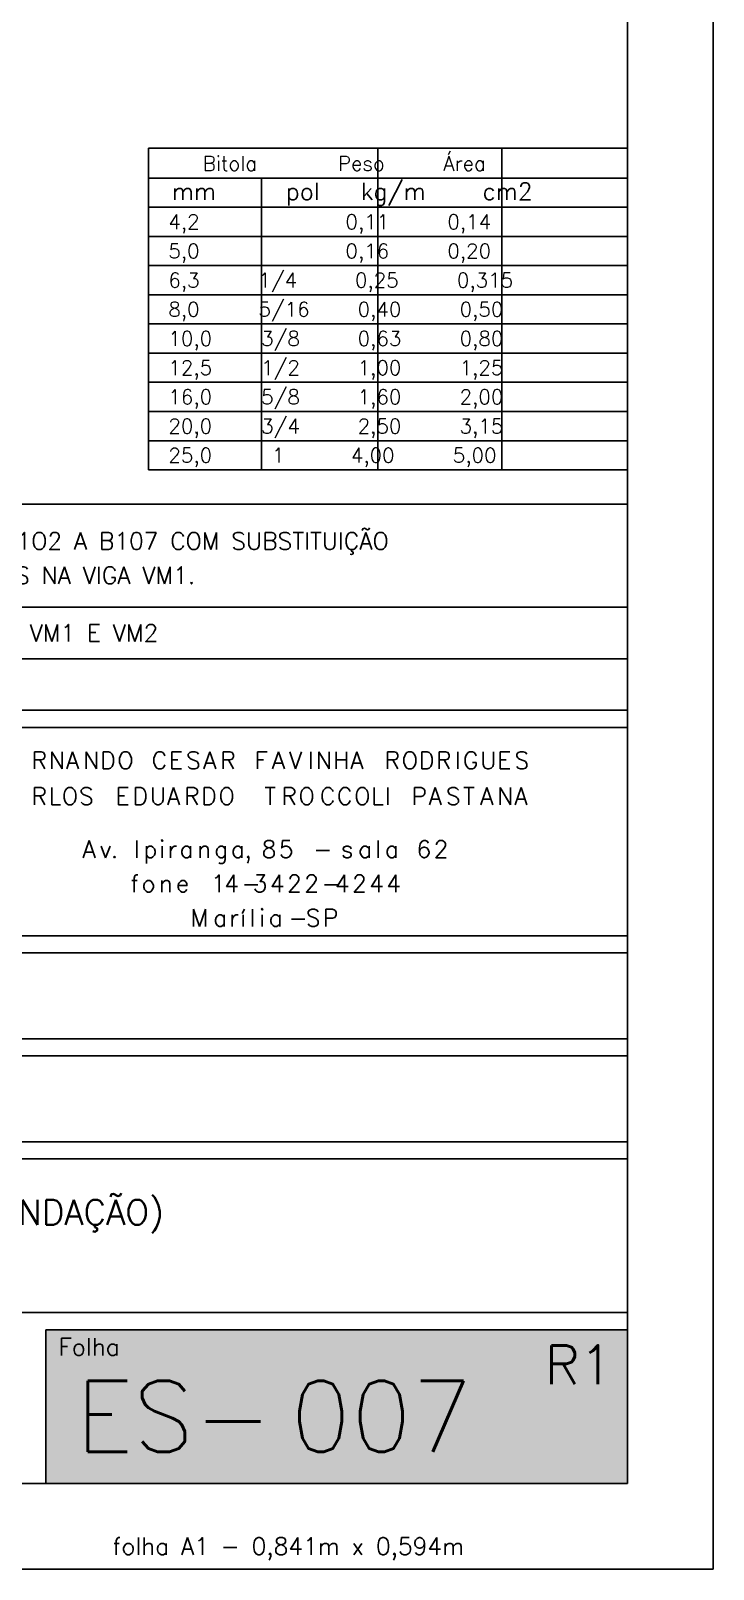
# Model space of a CAD drawing. Extents: x 0 to 84.1, y 0 to 59.4.
# Drawn here: x 76.15 to 84.1, y 0 to 17.92 of the extents above; entities that cross this region are included whole.
import ezdxf

# ---------------------------------------------------------------- set-up
doc = ezdxf.new("R2010")
doc.units = 0
doc.header["$MEASUREMENT"] = 0
for name, color, linetype in [('2', 2, 'CONTINUOUS'), ('26', 3, 'CONTINUOUS'), ('3', 3, 'CONTINUOUS'), ('32', 7, 'CONTINUOUS'), ('4', 4, 'CONTINUOUS')]:
    doc.layers.add(name, color=color, linetype=linetype)
doc.styles.get("Standard").update_dxf_attribs({"font": 'ROMANS.SHX'})

msp = doc.modelspace()

# ---------------------------------------------------------------- linework, layer by layer
at = {"layer": '2', "linetype": 'Continuous'}
for p, q in [((84.1, 0), (84.1, 59.4)), ((77.516812, 16.556252), (83.1, 16.556252)), ((77.516812, 16.556252), (77.516812, 12.807896)), ((80.190396, 16.556252), (80.190396, 12.807896)), ((81.637418, 16.556252), (81.637418, 12.807896)), ((83.1, 16.556252), (83.1, 12.807896)), ((77.516812, 16.207896), (83.1, 16.207896)), ((78.836731, 12.807896), (78.836731, 16.207896)), ((77.516812, 15.867896), (83.1, 15.867896)), ((77.516812, 15.527896), (83.1, 15.527896)), ((77.516812, 15.187896), (83.1, 15.187896)), ((77.516812, 14.847896), (83.1, 14.847896)), ((77.516812, 14.507896), (83.1, 14.507896)), ((77.516812, 14.167896), (83.1, 14.167896)), ((77.516812, 13.827896), (83.1, 13.827896)), ((77.516812, 13.487896), (83.1, 13.487896)), ((77.516812, 13.147896), (83.1, 13.147896)), ((77.516812, 12.807896), (83.1, 12.807896)), ((83.1, 12.407896), (65.6, 12.407888)), ((83.1, 11.207914), (65.6, 11.207907)), ((83.1, 10.607908), (65.6, 10.607901)), ((65.6, 10.007925), (83.1, 10.007933)), ((83.1, 9.80792), (65.6, 9.807913)), ((83.1, 7.379951), (65.6, 7.379943)), ((83.1, 7.179951), (67.209955, 7.179943)), ((83.1, 6.179962), (65.6, 6.179955)), ((83.1, 5.979963), (66.609964, 5.979956)), ((83.1, 4.979975), (65.6, 4.979967)), ((83.1, 4.779975), (67.209955, 4.779967)), ((83.1, 2.989987), (65.6, 2.98998)), ((0, 0), (84.1, 0))]:
    msp.add_line(p, q, dxfattribs=at)
for points in [[(77.516812, 16.556252), (77.516812, 15.867896), (83.1, 15.867896), (83.1, 16.556252), (77.516812, 16.556252)], [(83.1, 15.527896), (77.516812, 15.527896), (77.516812, 15.187896), (83.1, 15.187896), (83.1, 15.527896)], [(83.1, 14.847896), (77.516812, 14.847896), (77.516812, 14.507896), (83.1, 14.507896), (83.1, 14.847896)], [(83.1, 14.167896), (77.516812, 14.167896), (77.516812, 13.827896), (83.1, 13.827896), (83.1, 14.167896)], [(83.1, 13.487896), (77.516812, 13.487896), (77.516812, 13.147896), (83.1, 13.147896), (83.1, 13.487896)]]:
    msp.add_lwpolyline(points, dxfattribs=at)
at = {"layer": '3', "linetype": 'Continuous'}
for p, q in [((83.1, 1), (83.1, 58.4)), ((2.499999, 1), (83.1, 1))]:
    msp.add_line(p, q, dxfattribs=at)
msp.add_lwpolyline([(76.320078, 2.789988), (76.320078, 1), (83.1, 1), (83.1, 2.789988), (76.320078, 2.789988)], dxfattribs=at)
for points in [[(76.320078, 2.789988), (76.320078, 1), (83.1, 1)], [(76.320078, 2.789988), (83.1, 1), (83.1, 2.789988)], [(76.320078, 2.789988), (83.1, 2.789988), (76.320078, 2.789988)]]:
    msp.add_solid(points, dxfattribs=at)

# ---------------------------------------------------------------- texts
at = {"layer": '2', "linetype": 'Continuous'}
for s, height, p in [('     Bitola       Peso     Área', 0.17, (77.516812, 16.292896)), ('  mm     pol   kg/m    cm2', 0.2, (77.516812, 15.952896)), ('  4,2             0,11     0,14', 0.17, (77.516812, 15.612896)), ('  5,0             0,16     0,20', 0.17, (77.516812, 15.272896)), ('  6,3     1/4     0,25     0,315', 0.17, (77.516812, 14.932896)), ('  8,0     5/16    0,40     0,50', 0.17, (77.516812, 14.592896)), ('  10,0    3/8     0,63     0,80', 0.17, (77.516812, 14.252896)), ('  12,5    1/2     1,00     1,25', 0.17, (77.516812, 13.912896)), ('  16,0    5/8     1,60     2,00', 0.17, (77.516812, 13.572896)), ('  20,0    3/4     2,50     3,15', 0.17, (77.516812, 13.232896)), ('  25,0     1      4,00     5,00', 0.17, (77.516812, 12.892896)), ('ALTERAÇÃO DOS BLOCOS B1O2 A B107 COM SUBSTITUIÇÃO', 0.2, (72.337544, 11.879091)), ('DE ESTACAS POR TUBULÕES NA VIGA VM1.', 0.2, (72.337544, 11.479091)), ('ALTERAÇÃO DAS VIGAS V10, VM1 E VM2', 0.2, (72.310083, 10.807882)), ('R', 0.2, (76.156207, 9.323591)), ('N', 0.2, (76.356207, 9.323591)), ('A', 0.2, (76.556207, 9.323591)), ('N', 0.2, (76.756207, 9.323591)), ('D', 0.2, (76.956207, 9.323591)), ('O', 0.2, (77.156207, 9.323591)), ('C', 0.2, (77.556207, 9.323591)), ('E', 0.2, (77.756207, 9.323591)), ('S', 0.2, (77.956207, 9.323591)), ('A', 0.2, (78.156207, 9.323591)), ('R', 0.2, (78.356207, 9.323591)), ('F', 0.2, (78.756207, 9.323591)), ('A', 0.2, (78.956207, 9.323591)), ('V', 0.2, (79.156207, 9.323591)), ('I', 0.2, (79.374808, 9.323591)), ('N', 0.2, (79.469965, 9.323591)), ('H', 0.2, (79.669965, 9.323591)), ('A', 0.2, (79.869965, 9.323591)), ('R', 0.2, (80.269965, 9.323591)), ('O', 0.2, (80.469965, 9.323591)), ('D', 0.2, (80.669965, 9.323591)), ('R', 0.2, (80.869965, 9.323591)), ('I', 0.2, (81.088566, 9.323591)), ('G', 0.2, (81.183723, 9.323591)), ('U', 0.2, (81.383723, 9.323591)), ('E', 0.2, (81.583723, 9.323591)), ('S', 0.2, (81.783723, 9.323591)), ('R', 0.2, (76.156207, 8.906526)), ('L', 0.2, (76.356207, 8.906526)), ('O', 0.2, (76.50845, 8.906526)), ('S', 0.2, (76.70845, 8.906526)), ('E', 0.2, (77.134487, 8.906526)), ('D', 0.2, (77.334487, 8.906526)), ('U', 0.2, (77.534487, 8.906526)), ('A', 0.2, (77.734487, 8.906526)), ('R', 0.2, (77.934487, 8.906526)), ('D', 0.2, (78.134487, 8.906526)), ('O', 0.2, (78.334487, 8.906526)), ('T', 0.2, (78.86769, 8.906526)), ('R', 0.2, (79.06769, 8.906526)), ('O', 0.2, (79.26769, 8.906526)), ('C', 0.2, (79.515447, 8.906526)), ('C', 0.2, (79.715447, 8.906526)), ('O', 0.2, (79.915447, 8.906526)), ('L', 0.2, (80.115447, 8.906526)), ('I', 0.2, (80.274985, 8.906526)), ('P', 0.2, (80.583723, 8.906526)), ('A', 0.2, (80.783723, 8.906526)), ('S', 0.2, (80.983723, 8.906526)), ('T', 0.2, (81.183723, 8.906526)), ('A', 0.2, (81.383723, 8.906526)), ('N', 0.2, (81.583723, 8.906526)), ('A', 0.2, (81.783723, 8.906526)), ('A', 0.2, (76.749957, 8.288667)), ('I', 0.2, (77.349957, 8.288667)), ('i', 0.2, (77.641901, 8.288667)), ('8', 0.2, (78.837671, 8.288667)), ('5', 0.2, (79.037671, 8.288667)), ('l', 0.2, (80.160659, 8.288667)), ('6', 0.2, (80.642069, 8.288667)), ('2', 0.2, (80.842069, 8.288667)), ('v', 0.2, (76.949957, 8.288667)), ('.', 0.2, (77.079925, 8.288667)), ('p', 0.2, (77.459234, 8.288667)), ('r', 0.2, (77.741754, 8.288667)), ('a', 0.2, (77.880126, 8.288667)), ('n', 0.2, (78.084983, 8.288667)), ('g', 0.2, (78.284983, 8.288667)), ('a', 0.2, (78.477864, 8.288667)), (',', 0.2, (78.637671, 8.288667)), ('-', 0.2, (79.437671, 8.288667)), ('s', 0.2, (79.760659, 8.288667)), ('a', 0.2, (79.960659, 8.288667)), ('a', 0.2, (80.273143, 8.288667)), ('f', 0.2, (77.307518, 7.888667)), ('1', 0.2, (78.245794, 7.888667)), ('4', 0.2, (78.403147, 7.888667)), ('3', 0.2, (78.733361, 7.888667)), ('4', 0.2, (78.933361, 7.888667)), ('2', 0.2, (79.133361, 7.888667)), ('2', 0.2, (79.333361, 7.888667)), ('4', 0.2, (79.690714, 7.888667)), ('2', 0.2, (79.890714, 7.888667)), ('4', 0.2, (80.090714, 7.888667)), ('4', 0.2, (80.290714, 7.888667)), ('o', 0.2, (77.43804, 7.888667)), ('n', 0.2, (77.63804, 7.888667)), ('e', 0.2, (77.83804, 7.888667)), ('-', 0.2, (78.603147, 7.888667)), ('-', 0.2, (79.533361, 7.888667)), ('M', 0.2, (78.010067, 7.488667)), ('a', 0.2, (78.271854, 7.488667)), ('r', 0.2, (78.458614, 7.488667)), ('í', 0.2, (78.585794, 7.488667)), ('l', 0.2, (78.697528, 7.488667)), ('i', 0.2, (78.807055, 7.488667)), ('a', 0.2, (78.918789, 7.488667)), ('-', 0.2, (79.151888, 7.488667)), ('S', 0.2, (79.351888, 7.488667)), ('P', 0.2, (79.551888, 7.488667)), ('Folha', 0.2, (76.471307, 2.490012))]:
    msp.add_text(s, height=height, dxfattribs=at).set_placement(p)
at = {"layer": '26', "linetype": 'Continuous'}
msp.add_text('folha A1 - 0,841m x 0,594m', height=0.2, dxfattribs=at).set_placement((77.100061, 0.168065))
at = {"layer": '32', "linetype": 'Continuous'}
msp.add_text('ARMAÇÃO DAS VIGAS DO PAVIMENTO TÉRREO (FUNDAÇÃO)', height=0.291314, dxfattribs=at).set_placement((66.449976, 4.014009))
at = {"layer": '4', "linetype": 'Continuous'}
for s, height, p in [('R1', 0.45, (82.138493, 2.157109)), ('ES-', 0.825, (76.66808, 1.368604)), ('007', 0.825, (79.172213, 1.368604))]:
    msp.add_text(s, height=height, dxfattribs=at).set_placement(p)

doc.saveas('drawing.dxf')
